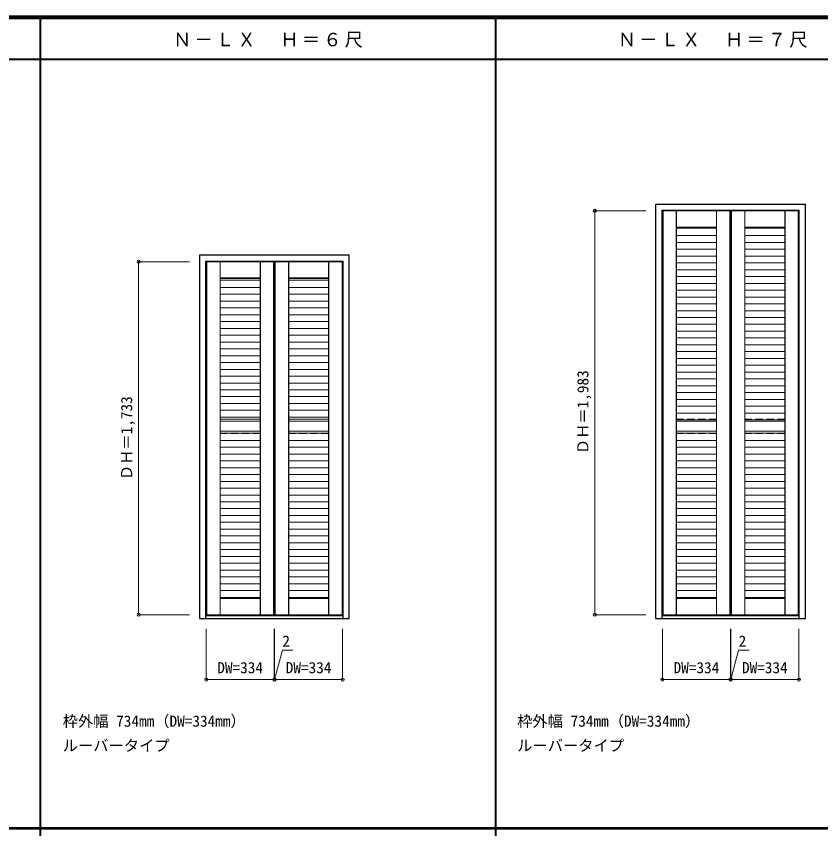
# Model space of a CAD drawing. Units: millimetres, scale not verified. Extents: x -6000 to 5700, y -4205 to 4175.
# Drawn here: x -1135 to 2815, y 186 to 4175 of the extents above; entities that cross this region are included whole.
import ezdxf
from ezdxf.enums import TextEntityAlignment as Align

# ---------------------------------------------------------------- set-up
doc = ezdxf.new("R2010")
doc.units = ezdxf.units.MM
doc.header["$LTSCALE"] = 30
doc.header["$PDMODE"] = 32
doc.header["$PDSIZE"] = 15
doc.linetypes.add('DASHED1', pattern=[1.8, 1.2, -0.6])
for name, color, linetype, lineweight in [('0-2_扉', 3, 'Continuous', 25), ('0-3_仕上げ', 7, 'Continuous', 18), ('0-4_枠', 3, 'Continuous', 25), ('0-A_文字', 7, 'Continuous', 18), ('0-B_寸法', 7, 'Continuous', 9), ('F-1_枠', 6, 'Continuous', 40)]:
    doc.layers.add(name, color=color, linetype=linetype, lineweight=lineweight)
doc.styles.add('ＭＳ ゴシック', font='')
doc.styles.get('ＭＳ ゴシック').set_extended_font_data('MS Gothic')

msp = doc.modelspace()

# ---------------------------------------------------------------- linework, layer by layer
at = {"layer": '0-2_扉'}
for p, q in [((2372.2, 3220), (2038.2, 3220)), ((2038.2, 3220), (2038.2, 1237)), ((2372.2, 3220), (2372.2, 1237)), ((2708.2, 3220), (2374.2, 3220)), ((2374.2, 3220), (2374.2, 1237)), ((2708.2, 3220), (2708.2, 1237)), ((131.8, 2970), (-202.2, 2970)), ((-202.2, 2970), (-202.2, 1237)), ((131.8, 2970), (131.8, 1237)), ((467.8, 2970), (133.8, 2970)), ((133.8, 2970), (133.8, 1237)), ((467.8, 2970), (467.8, 1237)), ((-202.2, 1237), (131.8, 1237)), ((133.8, 1237), (467.8, 1237)), ((2038.2, 1237), (2372.2, 1237)), ((2374.2, 1237), (2708.2, 1237))]:
    msp.add_line(p, q, dxfattribs=at)
at = {"layer": '0-3_仕上げ'}
for p, q in [((2041.2, 3220), (2041.2, 1237)), ((2106.2, 3220), (2106.2, 1237)), ((2107.2, 1237), (2107.2, 3220)), ((2303.2, 1237), (2303.2, 3220)), ((2304.2, 3220), (2304.2, 1237)), ((2369.2, 3220), (2369.2, 1237)), ((2377.2, 3220), (2377.2, 1237)), ((2442.2, 3220), (2442.2, 1237)), ((2443.2, 1237), (2443.2, 3220)), ((2639.2, 1237), (2639.2, 3220)), ((2640.2, 3220), (2640.2, 1237)), ((2705.2, 3220), (2705.2, 1237)), ((2107.2, 3140), (2303.2, 3140)), ((2303.2, 3137), (2107.2, 3137)), ((2107.2, 3134.04), (2303.2, 3134.04)), ((2443.2, 3140), (2639.2, 3140)), ((2639.2, 3137), (2443.2, 3137)), ((2443.2, 3134.04), (2639.2, 3134.04)), ((2107.2, 3097.97), (2303.2, 3097.97)), ((2443.2, 3097.97), (2639.2, 3097.97)), ((2107.2, 3064.47), (2303.2, 3064.47)), ((2443.2, 3064.47), (2639.2, 3064.47)), ((2107.2, 3030.97), (2303.2, 3030.97)), ((2107.2, 2997.47), (2303.2, 2997.47)), ((2443.2, 3030.97), (2639.2, 3030.97)), ((2443.2, 2997.47), (2639.2, 2997.47)), ((-199.2, 1237), (-199.2, 2970)), ((-134.2, 2970), (-134.2, 1237)), ((-133.2, 1237), (-133.2, 2970)), ((62.8, 1237), (62.8, 2970)), ((63.8, 2970), (63.8, 1237)), ((128.8, 2970), (128.8, 1237)), ((136.8, 1237), (136.8, 2970)), ((201.8, 2970), (201.8, 1237)), ((202.8, 1237), (202.8, 2970)), ((398.8, 1237), (398.8, 2970)), ((399.8, 2970), (399.8, 1237)), ((464.8, 2970), (464.8, 1237)), ((2107.2, 2963.97), (2303.2, 2963.97)), ((2443.2, 2963.97), (2639.2, 2963.97)), ((2107.2, 2930.47), (2303.2, 2930.47)), ((2443.2, 2930.47), (2639.2, 2930.47)), ((-133.2, 2890), (62.8, 2890)), ((62.8, 2887), (-133.2, 2887)), ((-133.2, 2879.45), (62.8, 2879.45)), ((202.8, 2890), (398.8, 2890)), ((398.8, 2887), (202.8, 2887)), ((202.8, 2879.45), (398.8, 2879.45)), ((2107.2, 2896.97), (2303.2, 2896.97)), ((2443.2, 2896.97), (2639.2, 2896.97)), ((-133.2, 2843.38), (62.8, 2843.38)), ((202.8, 2843.38), (398.8, 2843.38)), ((2107.2, 2863.47), (2303.2, 2863.47)), ((2443.2, 2863.47), (2639.2, 2863.47)), ((-133.2, 2809.88), (62.8, 2809.88)), ((202.8, 2809.88), (398.8, 2809.88)), ((2107.2, 2829.97), (2303.2, 2829.97)), ((2107.2, 2796.47), (2303.2, 2796.47)), ((2443.2, 2829.97), (2639.2, 2829.97)), ((2443.2, 2796.47), (2639.2, 2796.47)), ((-133.2, 2776.38), (62.8, 2776.38)), ((202.8, 2776.38), (398.8, 2776.38)), ((2107.2, 2762.97), (2303.2, 2762.97)), ((2443.2, 2762.97), (2639.2, 2762.97)), ((-133.2, 2742.88), (62.8, 2742.88)), ((202.8, 2742.88), (398.8, 2742.88)), ((2107.2, 2729.47), (2303.2, 2729.47)), ((2443.2, 2729.47), (2639.2, 2729.47)), ((-133.2, 2709.38), (62.8, 2709.38)), ((-133.2, 2675.88), (62.8, 2675.88)), ((202.8, 2709.38), (398.8, 2709.38)), ((202.8, 2675.88), (398.8, 2675.88)), ((2107.2, 2695.97), (2303.2, 2695.97)), ((2443.2, 2695.97), (2639.2, 2695.97)), ((-133.2, 2642.38), (62.8, 2642.38)), ((202.8, 2642.38), (398.8, 2642.38)), ((2107.2, 2662.47), (2303.2, 2662.47)), ((2443.2, 2662.47), (2639.2, 2662.47)), ((-133.2, 2608.88), (62.8, 2608.88)), ((202.8, 2608.88), (398.8, 2608.88)), ((2107.2, 2628.97), (2303.2, 2628.97)), ((2107.2, 2595.47), (2303.2, 2595.47)), ((2443.2, 2628.97), (2639.2, 2628.97)), ((2443.2, 2595.47), (2639.2, 2595.47)), ((-133.2, 2575.38), (62.8, 2575.38)), ((202.8, 2575.38), (398.8, 2575.38)), ((2107.2, 2561.97), (2303.2, 2561.97)), ((2443.2, 2561.97), (2639.2, 2561.97)), ((-133.2, 2541.88), (62.8, 2541.88)), ((202.8, 2541.88), (398.8, 2541.88)), ((2107.2, 2528.47), (2303.2, 2528.47)), ((2443.2, 2528.47), (2639.2, 2528.47)), ((-133.2, 2508.38), (62.8, 2508.38)), ((-133.2, 2474.88), (62.8, 2474.88)), ((202.8, 2508.38), (398.8, 2508.38)), ((202.8, 2474.88), (398.8, 2474.88)), ((2107.2, 2494.97), (2303.2, 2494.97)), ((2443.2, 2494.97), (2639.2, 2494.97)), ((-133.2, 2441.38), (62.8, 2441.38)), ((202.8, 2441.38), (398.8, 2441.38)), ((2107.2, 2461.47), (2303.2, 2461.47)), ((2443.2, 2461.47), (2639.2, 2461.47)), ((-133.2, 2407.88), (62.8, 2407.88)), ((202.8, 2407.88), (398.8, 2407.88)), ((2107.2, 2427.97), (2303.2, 2427.97)), ((2107.2, 2394.47), (2303.2, 2394.47)), ((2443.2, 2427.97), (2639.2, 2427.97)), ((2443.2, 2394.47), (2639.2, 2394.47)), ((-133.2, 2374.38), (62.8, 2374.38)), ((202.8, 2374.38), (398.8, 2374.38)), ((2107.2, 2360.97), (2303.2, 2360.97)), ((2443.2, 2360.97), (2639.2, 2360.97)), ((-133.2, 2340.88), (62.8, 2340.88)), ((202.8, 2340.88), (398.8, 2340.88)), ((2107.2, 2327.47), (2303.2, 2327.47)), ((2443.2, 2327.47), (2639.2, 2327.47)), ((-133.2, 2307.38), (62.8, 2307.38)), ((-133.2, 2273.88), (62.8, 2273.88)), ((202.8, 2307.38), (398.8, 2307.38)), ((202.8, 2273.88), (398.8, 2273.88)), ((2107.2, 2293.97), (2303.2, 2293.97)), ((2443.2, 2293.97), (2639.2, 2293.97)), ((-133.2, 2240.38), (62.8, 2240.38)), ((202.8, 2240.38), (398.8, 2240.38)), ((2107.2, 2260.47), (2303.2, 2260.47)), ((2443.2, 2260.47), (2639.2, 2260.47)), ((-133.2, 2206.88), (62.8, 2206.88)), ((62.8, 2197), (-133.2, 2197)), ((202.8, 2206.88), (398.8, 2206.88)), ((398.8, 2197), (202.8, 2197)), ((2107.2, 2226.97), (2303.2, 2226.97)), ((2443.2, 2226.97), (2639.2, 2226.97)), ((-133.2, 2187), (62.8, 2187)), ((202.8, 2187), (398.8, 2187)), ((2107.2, 2193.47), (2303.2, 2193.47)), ((2107.2, 2187), (2303.2, 2187)), ((2443.2, 2193.47), (2639.2, 2193.47)), ((2443.2, 2187), (2639.2, 2187)), ((-133.2, 2137.59), (62.8, 2137.59)), ((-133.2, 2128.54), (62.8, 2128.54)), ((202.8, 2137.59), (398.8, 2137.59)), ((202.8, 2128.54), (398.8, 2128.54)), ((2107.2, 2137.59), (2303.2, 2137.59)), ((2107.2, 2128.54), (2303.2, 2128.54)), ((2443.2, 2137.59), (2639.2, 2137.59)), ((2443.2, 2128.54), (2639.2, 2128.54)), ((-133.2, 2092.47), (62.8, 2092.47)), ((202.8, 2092.47), (398.8, 2092.47)), ((2107.2, 2092.47), (2303.2, 2092.47)), ((2443.2, 2092.47), (2639.2, 2092.47)), ((-133.2, 2058.97), (62.8, 2058.97)), ((202.8, 2058.97), (398.8, 2058.97)), ((2107.2, 2058.97), (2303.2, 2058.97)), ((2443.2, 2058.97), (2639.2, 2058.97)), ((-133.2, 2025.47), (62.8, 2025.47)), ((202.8, 2025.47), (398.8, 2025.47)), ((2107.2, 2025.47), (2303.2, 2025.47)), ((2443.2, 2025.47), (2639.2, 2025.47)), ((-133.2, 1991.97), (62.8, 1991.97)), ((-133.2, 1958.47), (62.8, 1958.47)), ((202.8, 1991.97), (398.8, 1991.97)), ((202.8, 1958.47), (398.8, 1958.47)), ((2107.2, 1991.97), (2303.2, 1991.97)), ((2107.2, 1958.47), (2303.2, 1958.47)), ((2443.2, 1991.97), (2639.2, 1991.97)), ((2443.2, 1958.47), (2639.2, 1958.47)), ((-133.2, 1924.97), (62.8, 1924.97)), ((202.8, 1924.97), (398.8, 1924.97)), ((2107.2, 1924.97), (2303.2, 1924.97)), ((2443.2, 1924.97), (2639.2, 1924.97)), ((-133.2, 1891.47), (62.8, 1891.47)), ((202.8, 1891.47), (398.8, 1891.47)), ((2107.2, 1891.47), (2303.2, 1891.47)), ((2443.2, 1891.47), (2639.2, 1891.47)), ((-133.2, 1857.97), (62.8, 1857.97)), ((202.8, 1857.97), (398.8, 1857.97)), ((2107.2, 1857.97), (2303.2, 1857.97)), ((2443.2, 1857.97), (2639.2, 1857.97)), ((-133.2, 1824.47), (62.8, 1824.47)), ((202.8, 1824.47), (398.8, 1824.47)), ((2107.2, 1824.47), (2303.2, 1824.47)), ((2443.2, 1824.47), (2639.2, 1824.47)), ((-133.2, 1790.97), (62.8, 1790.97)), ((-133.2, 1757.47), (62.8, 1757.47)), ((202.8, 1790.97), (398.8, 1790.97)), ((202.8, 1757.47), (398.8, 1757.47)), ((2107.2, 1790.97), (2303.2, 1790.97)), ((2107.2, 1757.47), (2303.2, 1757.47)), ((2443.2, 1790.97), (2639.2, 1790.97)), ((2443.2, 1757.47), (2639.2, 1757.47)), ((-133.2, 1723.97), (62.8, 1723.97)), ((202.8, 1723.97), (398.8, 1723.97)), ((2107.2, 1723.97), (2303.2, 1723.97)), ((2443.2, 1723.97), (2639.2, 1723.97)), ((-133.2, 1690.47), (62.8, 1690.47)), ((202.8, 1690.47), (398.8, 1690.47)), ((2107.2, 1690.47), (2303.2, 1690.47)), ((2443.2, 1690.47), (2639.2, 1690.47)), ((-133.2, 1656.97), (62.8, 1656.97)), ((202.8, 1656.97), (398.8, 1656.97)), ((2107.2, 1656.97), (2303.2, 1656.97)), ((2443.2, 1656.97), (2639.2, 1656.97)), ((-133.2, 1623.47), (62.8, 1623.47)), ((202.8, 1623.47), (398.8, 1623.47)), ((2107.2, 1623.47), (2303.2, 1623.47)), ((2443.2, 1623.47), (2639.2, 1623.47)), ((-133.2, 1589.97), (62.8, 1589.97)), ((-133.2, 1556.47), (62.8, 1556.47)), ((202.8, 1589.97), (398.8, 1589.97)), ((202.8, 1556.47), (398.8, 1556.47)), ((2107.2, 1589.97), (2303.2, 1589.97)), ((2107.2, 1556.47), (2303.2, 1556.47)), ((2443.2, 1589.97), (2639.2, 1589.97)), ((2443.2, 1556.47), (2639.2, 1556.47)), ((-133.2, 1522.97), (62.8, 1522.97)), ((202.8, 1522.97), (398.8, 1522.97)), ((2107.2, 1522.97), (2303.2, 1522.97)), ((2443.2, 1522.97), (2639.2, 1522.97)), ((-133.2, 1489.47), (62.8, 1489.47)), ((202.8, 1489.47), (398.8, 1489.47)), ((2107.2, 1489.47), (2303.2, 1489.47)), ((2443.2, 1489.47), (2639.2, 1489.47)), ((-133.2, 1455.97), (62.8, 1455.97)), ((202.8, 1455.97), (398.8, 1455.97)), ((2107.2, 1455.97), (2303.2, 1455.97)), ((2443.2, 1455.97), (2639.2, 1455.97)), ((-133.2, 1422.47), (62.8, 1422.47)), ((202.8, 1422.47), (398.8, 1422.47)), ((2107.2, 1422.47), (2303.2, 1422.47)), ((2443.2, 1422.47), (2639.2, 1422.47)), ((-133.2, 1388.97), (62.8, 1388.97)), ((202.8, 1388.97), (398.8, 1388.97)), ((2107.2, 1388.97), (2303.2, 1388.97)), ((2443.2, 1388.97), (2639.2, 1388.97)), ((-133.2, 1355.47), (62.8, 1355.47)), ((-133.2, 1321.97), (62.8, 1321.97)), ((62.8, 1320), (-133.2, 1320)), ((62.8, 1317), (-133.2, 1317)), ((202.8, 1355.47), (398.8, 1355.47)), ((202.8, 1321.97), (398.8, 1321.97)), ((398.8, 1320), (202.8, 1320)), ((398.8, 1317), (202.8, 1317)), ((2107.2, 1355.47), (2303.2, 1355.47)), ((2107.2, 1321.97), (2303.2, 1321.97)), ((2303.2, 1320), (2107.2, 1320)), ((2303.2, 1317), (2107.2, 1317)), ((2443.2, 1355.47), (2639.2, 1355.47)), ((2443.2, 1321.97), (2639.2, 1321.97)), ((2639.2, 1320), (2443.2, 1320)), ((2639.2, 1317), (2443.2, 1317))]:
    msp.add_line(p, q, dxfattribs=at)
at = {"layer": '0-3_仕上げ', "linetype": 'DASHED1'}
for p, q in [((2303.2, 2197), (2107.2, 2197)), ((2639.2, 2197), (2443.2, 2197)), ((62.8, 2127), (-133.2, 2127)), ((398.8, 2127), (202.8, 2127)), ((2303.2, 2127), (2107.2, 2127)), ((2639.2, 2127), (2443.2, 2127))]:
    msp.add_line(p, q, dxfattribs=at)
at = {"layer": '0-4_枠'}
for p, q in [((2006.2, 1218), (2006.2, 3253)), ((2006.2, 3253), (2740.2, 3253)), ((2740.2, 1218), (2740.2, 3253)), ((2036.2, 1218), (2036.2, 3223)), ((2036.2, 3223), (2710.2, 3223)), ((2710.2, 1218), (2710.2, 3223)), ((-234.2, 1218), (-234.2, 3003)), ((-234.2, 3003), (499.8, 3003)), ((499.8, 1218), (499.8, 3003)), ((-204.2, 1218), (-204.2, 2973)), ((-204.2, 2973), (469.8, 2973)), ((469.8, 1218), (469.8, 2973)), ((-234.2, 1218), (499.8, 1218)), ((-204.2, 1233), (469.8, 1233)), ((2006.2, 1218), (2740.2, 1218)), ((2036.2, 1233), (2710.2, 1233))]:
    msp.add_line(p, q, dxfattribs=at)
at = {"layer": '0-B_寸法', "color": 4}
for p, q in [((1706.2, 3220), (1706.2, 1237)), ((1706.2, 3220), (1956.2, 3220)), ((-534.2, 2970), (-534.2, 1237)), ((-534.2, 2970), (-284.2, 2970)), ((-534.2, 1237), (-284.2, 1237)), ((1706.2, 1237), (1956.2, 1237)), ((-202.2, 918), (-202.2, 1168)), ((131.8, 918), (131.8, 1168)), ((2038.2, 918), (2038.2, 1168)), ((2372.2, 918), (2372.2, 1168)), ((-202.2, 918), (131.8, 918)), ((2038.2, 918), (2372.2, 918))]:
    msp.add_line(p, q, dxfattribs=at)
for points in [[(131.8, 918), (133.8, 918), (133.8, 1168)], [(133.8, 918), (467.8, 918), (467.8, 1168)], [(2372.2, 918), (2374.2, 918), (2374.2, 1168)], [(2374.2, 918), (2708.2, 918), (2708.2, 1168)], [(132.8, 918), (171.77, 1063.45), (223.71, 1063.45)], [(2373.2, 918), (2412.17, 1063.45), (2464.11, 1063.45)]]:
    msp.add_lwpolyline(points, dxfattribs=at)
at = {"layer": '0-B_寸法'}
for p in [(1706.2, 3220), (-534.2, 2970), (-534.2, 1237), (1706.2, 1237), (-202.2, 918), (131.8, 918), (133.8, 918), (467.8, 918), (2038.2, 918), (2372.2, 918), (2374.2, 918), (2708.2, 918)]:
    msp.add_point(p, dxfattribs=at)
at = {"layer": 'F-1_枠'}
for p, q in [((-6000, 4175), (5700, 4175)), ((-6000, 4170), (5700, 4170)), ((-6000, 4165), (5700, 4165)), ((-1018, 4175), (-1018, -3790)), ((1218, 4175), (1218, -3790)), ((-6000, 3965), (5700, 3965)), ((-5990, 190.5), (5690, 190.5)), ((-5990, 187.5), (5690, 187.5))]:
    msp.add_line(p, q, dxfattribs=at)

# ---------------------------------------------------------------- texts
at = {"layer": '0-A_文字', "style": 'ＭＳ ゴシック'}
for s, p in [('枠外幅 734mm（DW=334mm）', (-906.8, 670.5)), ('枠外幅 734mm（DW=334mm）', (1324.8, 670.5)), ('ルーバータイプ', (-906.8, 550.5)), ('ルーバータイプ', (1324.8, 550.5))]:
    msp.add_text(s, height=54.99, dxfattribs=at).set_placement(p, align=Align.BOTTOM_LEFT)
at = {"layer": '0-A_文字', "char_height": 65.98, "attachment_point": 7, "style": 'ＭＳ ゴシック'}
for s, insert in [('\\T1.17;Ｎ－ＬＸ\u3000Ｈ＝６尺', (-365, 4020)), ('\\T1.17;Ｎ－ＬＸ\u3000Ｈ＝７尺', (1818.5, 4020))]:
    msp.add_mtext(s, dxfattribs=dict(at, insert=insert))
at = {"layer": '0-B_寸法', "style": 'ＭＳ ゴシック'}
for s, p in [('ＤＨ＝1,983', (1691.2, 2024.75)), ('ＤＨ＝1,733', (-549.2, 1897.25))]:
    msp.add_text(s, height=54.99, rotation=90, dxfattribs=at).set_placement(p, align=Align.BOTTOM_LEFT)
for s, p in [('2', (171.77, 1063.45)), ('2', (2412.17, 1063.45)), ('DW=334', (-147.7, 933)), ('DW=334', (188.3, 933)), ('DW=334', (2092.7, 933)), ('DW=334', (2428.7, 933))]:
    msp.add_text(s, height=54.99, dxfattribs=at).set_placement(p, align=Align.BOTTOM_LEFT)

doc.saveas('drawing.dxf')
